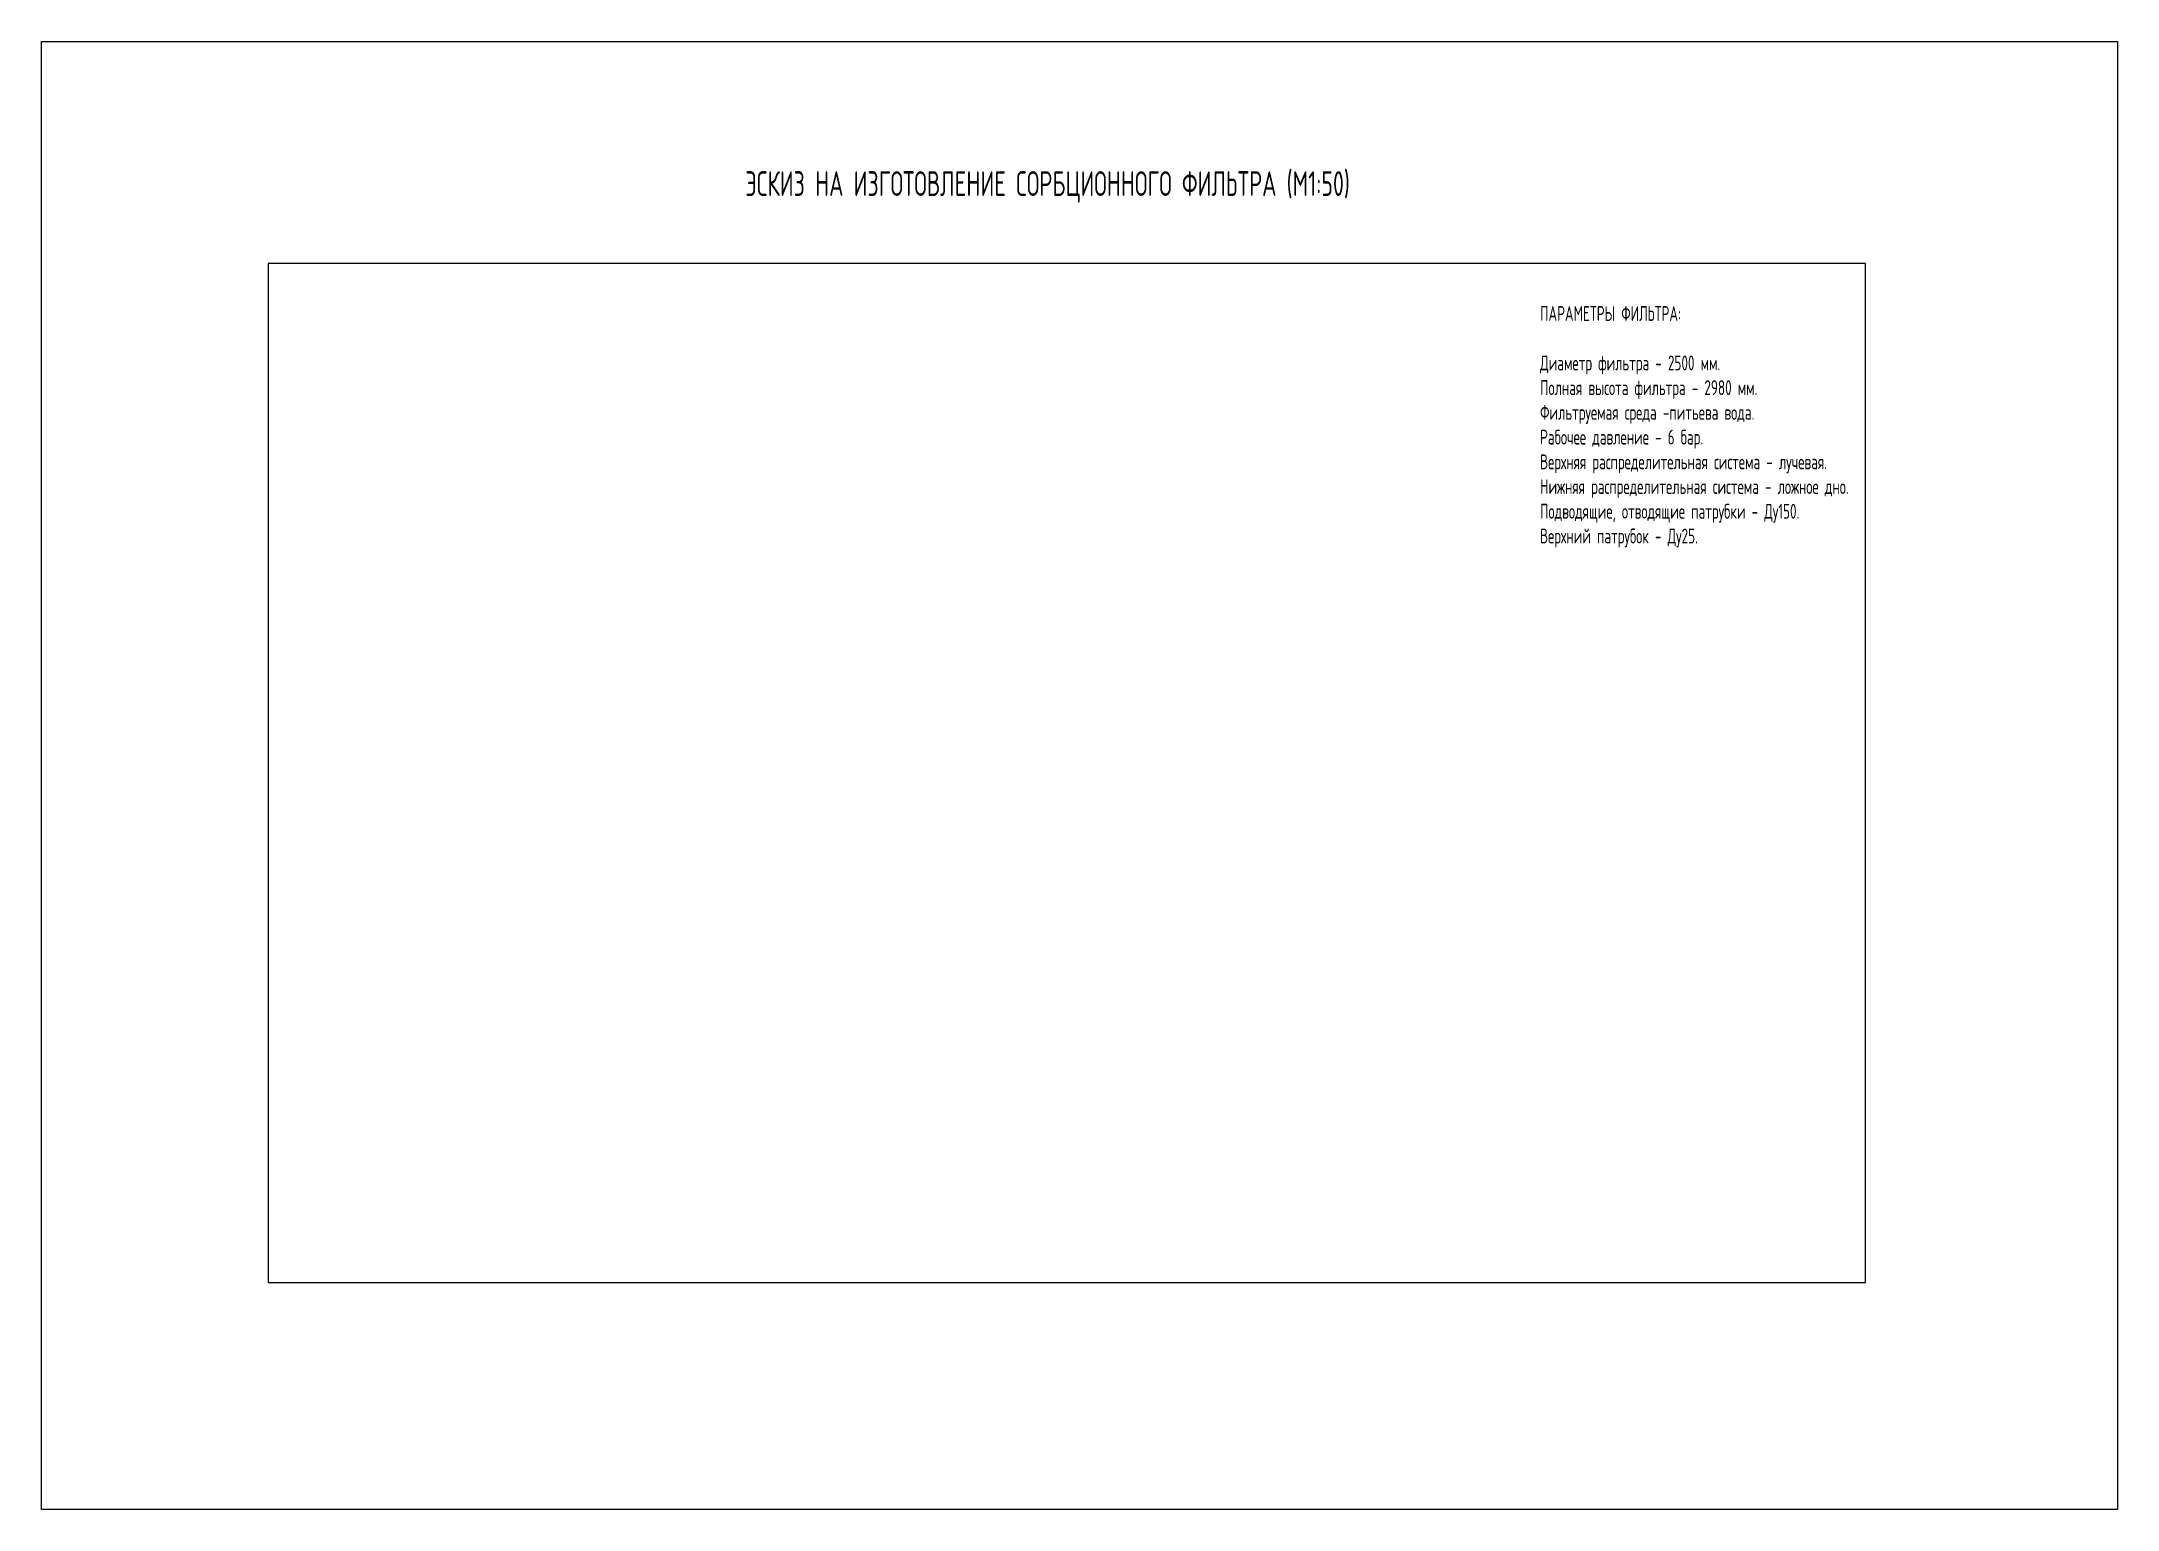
# Paper-space layout 'Лист1' of a CAD drawing. Header units: inches, sheet in millimetres. Extents: x -1149 to -729, y -948 to -651.
import ezdxf

# ---------------------------------------------------------------- set-up
doc = ezdxf.new("R2010")
doc.units = ezdxf.units.IN
doc.header["$MEASUREMENT"] = 0
doc.layers.get('Defpoints').update_dxf_attribs({"color": 2})
doc.layers.add('Filter_DIM', color=7, linetype='Continuous', lineweight=15)
doc.styles.add('ГОСТ', font='', dxfattribs={"width": 0.8, "height": 2.5})
doc.styles.get('ГОСТ').set_extended_font_data('GOST type A')

psp = doc.layouts.new('Лист1')

# ---------------------------------------------------------------- linework, layer by layer
at = {"layer": 'Filter_DIM'}
psp.add_lwpolyline([(-1148.6, -651.26), (-728.6, -651.26), (-728.6, -948.26), (-1148.6, -948.26), (-1148.6, -651.26)], dxfattribs=at)

# ---------------------------------------------------------------- texts
at = {"layer": 'Filter_DIM', "attachment_point": 1, "style": 'ГОСТ'}
for s, width, insert, char_height in [('ЭСКИЗ НА ИЗГОТОВЛЕНИЕ СОРБЦИОННОГО ФИЛЬТРА (М1:50)', 210.348, (-1006.19, -677.5), 5), ('ПАРАМЕТРЫ ФИЛЬТРА:\\P\\PДиаметр фильтра - 2500 мм.\\PПолная высота фильтра - 2980 мм.\\PФильтруемая среда -питьева вода.\\PРабочее давление - 6 бар.\\PВерхняя распределительная система - лучевая.\\PНижняя распределительная система - ложное дно.\\PПодводящие, отводящие патрубки - Ду150.\\PВерхний патрубок - Ду25.', 118.8264, (-845.42, -704.79), 3)]:
    psp.add_mtext_dynamic_manual_height_columns(s, width=width, gutter_width=12.5, heights=[0], dxfattribs=dict(at, insert=insert, char_height=char_height))

# ---------------------------------------------------------------- viewports
at = {"layer": 'Defpoints'}
psp.add_viewport(center=(-941.15, -799.28), size=(323.21, 206.1713), view_center_point=(2096.5, 6695.61), view_height=10308.5629, dxfattribs=at)

doc.saveas('drawing.dxf')
